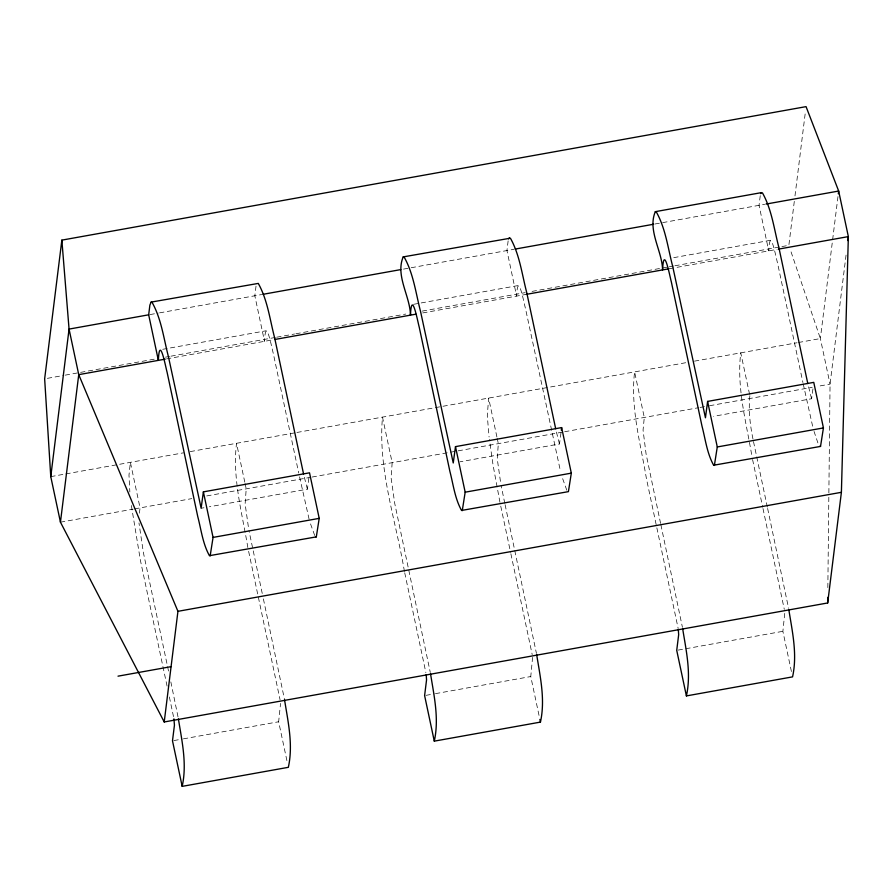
<?xml version="1.0" encoding="UTF-8"?>
<svg xmlns="http://www.w3.org/2000/svg" width="893" height="893" viewBox="0 0 893 893"><rect width="100%" height="100%" fill="white"/><g stroke="black" fill="none" stroke-linecap="round" stroke-linejoin="round"><path stroke-width="0.67" stroke-dasharray="4.46 3.35" d="M827.844 587.627L828.86 494.242M828.871 492.847L830.055 384.124L846.062 255.041M139.408 513.162L140.056 507.894L130.378 462.34L128.983 475.132L129.842 492.01M256.023 286.106L254.829 295.773L264.507 341.327C265.679 314.872 271.729 347.835 273.247 353.248L298.709 473M286.91 760.624L278.649 721.767L280.558 703.394M308.878 478.045L307.382 489.185L209.397 506.766M508.139 240.876L506.945 250.553L516.623 296.096C517.795 269.653 523.845 302.604 525.363 308.029L560.503 471.381M539.026 715.405L530.766 676.548L532.585 657.382M560.994 432.826L559.487 443.966L460.141 461.781M760.256 195.656L759.05 205.323L768.739 250.877C769.9 224.422 775.95 257.385 777.479 262.799L802.93 382.55M794.301 201.394L788.854 245.329L780.605 246.814M794.982 195.902L805.542 110.754M791.421 671.514L782.882 631.318L784.78 612.944M812.943 388.901L811.603 398.736L713.619 416.317M837.98 196.56L820.366 338.57L830.055 384.124L817.698 386.334M150.035 314.57L158.206 313.108M159.568 312.863L261.649 294.556M403.513 269.106L513.799 249.326M654.982 223.998L764.642 204.318M162.738 349.308L266.17 330.756M413.492 304.323L518.286 285.526M673.769 257.642L770.391 240.306M47.396 378.342L63.872 375.384M65.245 375.138L102.315 368.485M103.688 368.24L155.873 358.886M165.484 357.155L169.603 356.419M170.976 356.173L275.323 337.454M276.696 337.208L294.545 334.004M295.918 333.759L405.768 314.057M422.244 311.099L525.218 292.625M532.083 291.397L668.02 267.007M669.393 266.761L673.512 266.025M674.885 265.779L779.232 247.06M166.522 358.908L273.448 339.72M422.724 312.941L526.223 294.377M669.393 268.693L777.066 249.381M50.767 476.628L64.486 474.161M65.859 473.915L183.456 452.829M190.254 451.601L295.55 432.714M296.923 432.469L686.315 362.614M694.486 361.152L797.036 342.756M798.409 342.51L820.366 338.57L790.182 249.27M60.445 522.182L133.191 509.133M134.564 508.876L191.772 498.618M206.741 495.939L310.731 477.286M312.103 477.041L563.293 431.978M564.666 431.732L698.717 407.677M700.079 407.442L708.249 405.969M709.611 405.723L812.206 387.328M201.226 508.229L203.95 507.749M173.856 740.565L182.027 739.103M183.389 738.857L278.649 721.767M425.972 695.346L434.143 693.883M435.494 693.638L530.766 676.548M678.088 650.115L782.882 631.318M811.603 398.736L808.087 384.928M559.487 443.966L556.272 431.509M307.382 489.185L303.866 475.377M566.809 490.224L561.943 476.683M314.693 535.454L309.826 521.903M817.888 442.895L814.059 431.464M309.112 519.257L298.999 474.362M812.608 426.162L803.22 383.912M749.584 394.382L740.755 352.858C736.457 387.841 746.448 422.78 752.062 457.093M749.863 395.722C748.345 410.088 750.053 424.778 752.978 439.043M767.333 507.09L753.179 440.07M767.623 508.452L788.564 608.189M752.576 459.549L762.7 507.179M762.99 508.541L784.3 609.372M660.597 523.41L646.074 453.934L643.06 430.091L644.288 417.444L634.599 371.901C630.302 407.721 640.582 443.475 646.42 478.592L678.155 628.415M660.887 524.771L682.408 627.221M496.899 436.934L488.638 398.077L487.288 415.77L489.074 436.956M497.189 438.273L498.327 443.631L497.234 458.689L500.861 484.263M504.802 503.328L501.062 485.301M505.092 504.69L536.447 653.408M500.75 506.141L510.584 552.41M510.874 553.772L532.195 654.591M404.429 571.453C395.967 520.63 377.784 469.238 382.494 417.12L392.172 462.674L391.078 477.733L394.706 503.306L430.292 672.451M404.719 572.804L425.872 672.63M244.794 482.153L236.533 443.308C232.236 478.291 242.215 513.229 247.841 547.543M245.073 483.493L246.211 488.851L245.117 503.92L248.745 529.493M262.241 593.454L248.946 530.52M263.39 598.902L284.331 698.639M248.634 551.361L280.078 699.822M168.52 671.011L143.393 552.667L138.973 522.952M170.842 681.895L178.176 717.671M167.069 686.07L140.424 560.447L131.282 505.014M169.38 696.964L173.755 717.849M499.957 502.324L493.081 465.197L489.397 439.479"/><path stroke-width="1.34" d="M827.677 602.965L841.396 492.311L848.35 236.6L838.672 191.046L806.055 106.635L61.851 240.128L44.65 378.833L50.767 476.628L60.445 522.182L164.223 721.968L827.677 602.965L827.733 597.384M50.767 476.628L69.062 329.093L61.851 240.128M60.445 522.182L78.74 374.647L69.062 329.093L148.673 314.816L149.879 305.138L151.084 302.113L258.278 283.416C267.599 300.015 269.887 319.694 274.653 337.934L303.575 474.016M164.223 721.968L177.941 611.325L78.74 374.647L165.205 359.142M148.673 314.816L158.362 360.37C159.523 333.915 165.573 366.867 167.103 372.292L197.755 516.545C201.171 529.627 202.778 543.748 209.431 555.68L316.312 536.872L319.214 518.364L309.525 472.821L203.381 491.864L201.126 508.195L168.498 356.977C163.732 338.737 161.443 319.058 152.123 302.448L151.084 302.113M284.554 699.844C288.082 722.08 293.317 744.84 288.339 767.321L182.183 786.365C187.162 763.883 181.926 741.123 178.399 718.887M203.381 491.864L213.059 537.407L210.156 555.915M403.201 256.894L404.239 257.229C413.559 273.827 415.848 293.507 420.614 311.746L453.242 462.976L455.486 446.634L561.641 427.591L571.319 473.145L568.417 491.641L461.547 510.45C454.883 498.528 453.287 484.397 449.871 471.314L419.208 327.072C417.69 321.647 411.64 288.696 410.467 315.14C410.121 296.13 395.231 275.658 403.201 256.894L510.394 238.185C519.715 254.784 521.992 274.464 526.758 292.703L555.692 428.785M536.671 654.614C540.198 676.861 545.422 699.621 540.444 722.102L434.288 741.145C439.267 718.664 434.043 695.904 430.515 673.657M455.486 446.634L465.175 492.188L462.261 510.684M561.317 430.203L561.641 427.591M707.602 401.415L705.448 417.779L672.719 266.527C667.953 248.287 665.676 228.608 656.344 211.998L655.317 211.663C647.336 230.439 662.226 250.9 662.584 269.92C663.756 243.465 669.806 276.417 671.324 281.842L701.987 426.095C705.403 439.177 706.999 453.298 713.652 465.231L820.533 446.422L823.435 427.926L813.757 382.371L707.602 401.415L717.28 446.958L714.378 465.465M788.776 609.394C792.303 631.63 797.538 654.39 792.56 676.872L686.404 695.915C691.383 673.434 686.159 650.673 682.62 628.438M838.326 193.803L838.672 191.046L766.015 204.073M847.859 240.552L848.35 236.6L778.439 249.136M508.575 238.866L509.356 237.851M760.691 193.647L761.472 192.62L762.499 192.966C771.82 209.565 774.108 229.244 778.875 247.484L807.797 383.566M655.317 211.663L761.472 192.62M263.011 294.31L400.79 269.597M515.161 249.08L653.609 224.243M274.821 339.474L415.915 314.169M526.223 294.377L668.779 268.804M213.059 537.407L319.214 518.364M465.175 492.188L571.319 473.145M717.28 446.958L823.435 427.926M177.941 611.325L841.396 492.311M118.01 676.168L171.076 666.647M819.807 446.187L820.533 446.422M315.586 536.637L316.312 536.872M686.404 695.915L676.727 650.361L678.669 634.677L678.3 629.398M539.874 719.423L540.444 722.102M434.288 741.145L424.61 695.591L426.553 679.908L426.195 674.617M182.183 786.365L172.494 740.81L174.448 725.127L173.923 718.865"/></g></svg>
